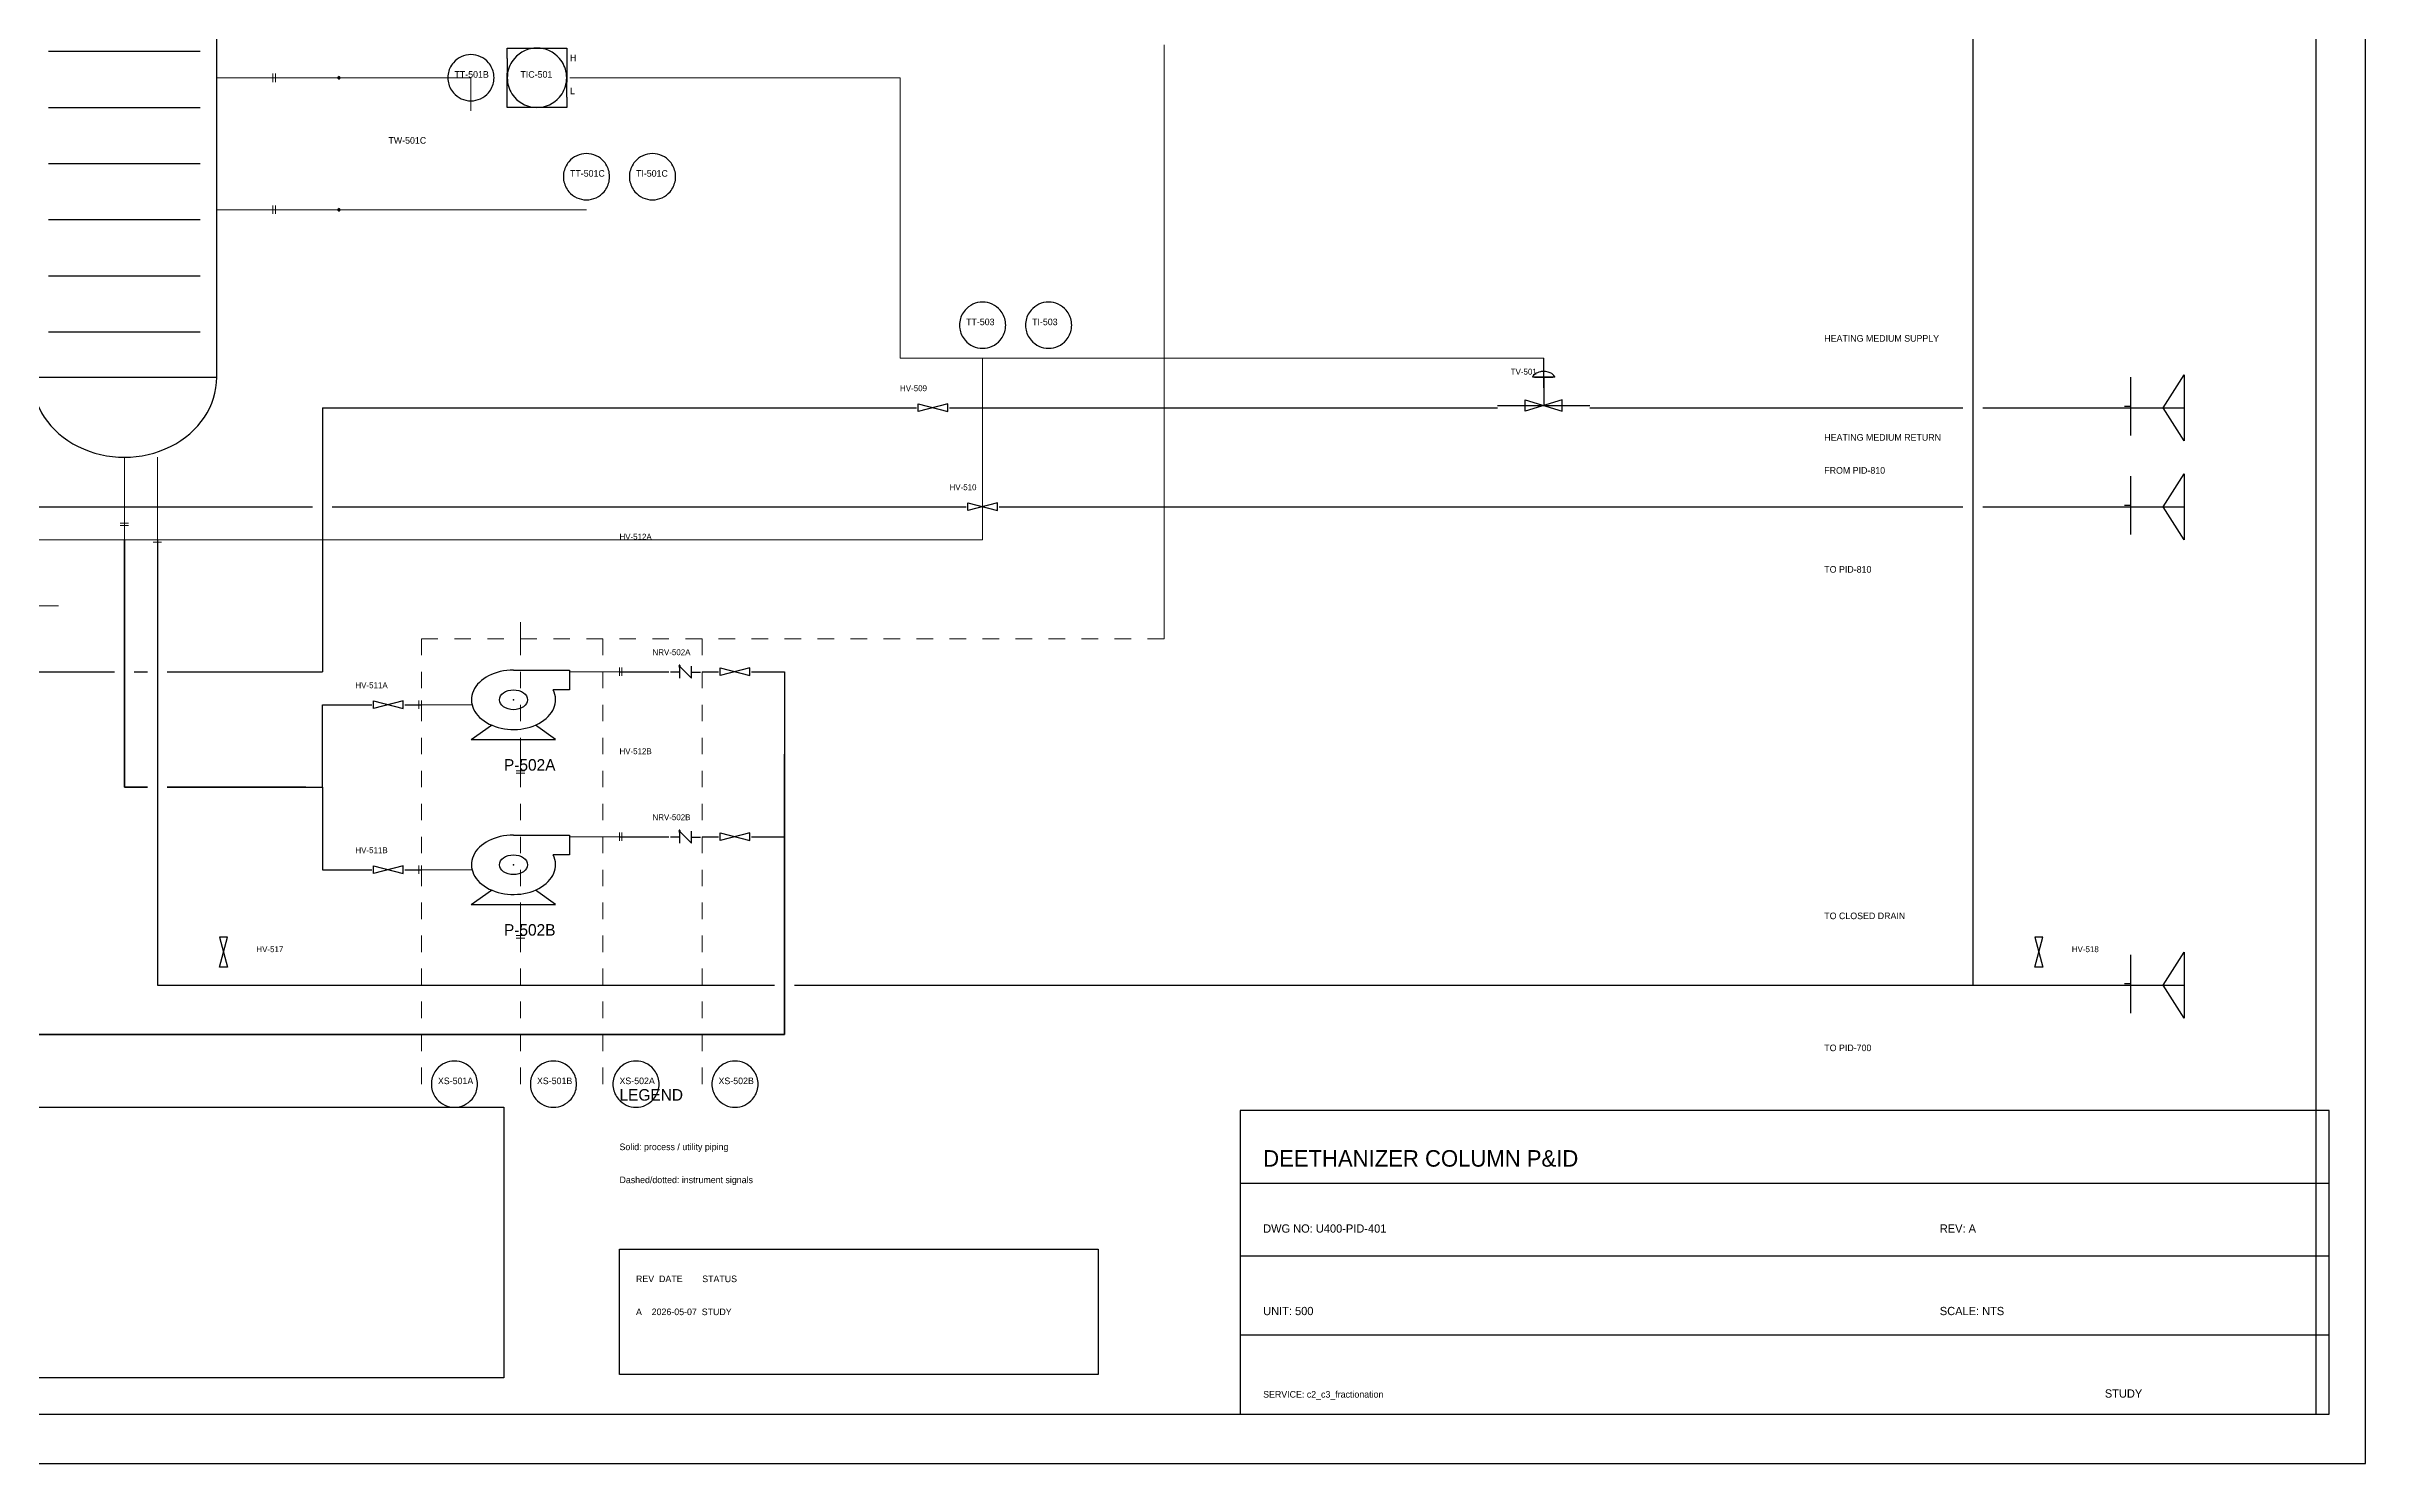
# Model space of a CAD drawing. Header units: metres. Extents: x 10 to 1179, y 10 to 831.
# Drawn here: x 476 to 1179, y 10 to 440 of the extents above; entities that cross this region are included whole.
import ezdxf

# ---------------------------------------------------------------- set-up
doc = ezdxf.new("R2010")
doc.units = ezdxf.units.M
for name, color, linetype in [('BORDER', 7, 'Continuous'), ('DRAIN', 8, 'Continuous'), ('EQUIPMENT', 7, 'Continuous'), ('IMPULSE_LINE', 8, 'Continuous'), ('INSTRUMENT', 7, 'Continuous'), ('NOZZLES', 7, 'Continuous'), ('PROCESS', 7, 'Continuous'), ('SIGNAL_ELECTRIC', 8, 'Continuous'), ('SIGNAL_PNEUMATIC', 8, 'Continuous'), ('SYMBOLS', 7, 'Continuous'), ('TABLE', 8, 'Continuous'), ('TEXT', 7, 'Continuous'), ('UTILITY', 8, 'Continuous')]:
    doc.layers.add(name, color=color, linetype=linetype)

# ---------------------------------------------------------------- blocks, each defined once
blk = doc.blocks.new('YAML_PID_OFFPAGE_CONNECTOR')
at = {"layer": 'DEFAULT_1_2_778'}
for p, q in [((2.649, 0.672), (2.649, -0.731)), ((2.683, -0.03), (3.324, -0.03))]:
    blk.add_line(p, q, dxfattribs=at)
at = {"layer": 'DEFAULT_255_2_778'}
for p, q in [((-3.324, 0), (-3.324, 0.794)), ((-3.324, 0.794), (-0.996, 0)), ((2.497, 0), (-3.324, 0)), ((-0.996, 0), (-3.324, -0.794)), ((-3.324, -0.794), (-3.324, 0))]:
    blk.add_line(p, q, dxfattribs=at)
blk = doc.blocks.new('YAML_PID_DEETHANIZER_COLUMN')
at = {"layer": 'EQUIPMENT'}
blk.add_lwpolyline([(-0.5, -1.875), (0.5, -1.875), (0.5, 1.875), (-0.5, 1.875)], close=True, dxfattribs=at)
for centre, major_axis, start_param, end_param in [((0, 1.875), (-0.5, 0), 3.141593, 6.283185), ((0, -1.875), (0, -0.5), 4.712389, 7.853982)]:
    blk.add_ellipse(centre, major_axis=major_axis, ratio=1, start_param=start_param, end_param=end_param, dxfattribs=at)
blk = doc.blocks.new('YAML_PID_CENTRIFUGAL_PUMP')
for points in [[(-0.062, 0.437), (0.437, 0.437), (0.437, 0.187), (0.291, 0.187)], [(-0.438, -0.438), (-0.258, -0.258)], [(0.312, -0.438), (0.133, -0.258)], [(-0.438, -0.438), (0.312, -0.438)]]:
    blk.add_lwpolyline(points)
blk.add_circle((-0.062, 0.062), 0.125)
blk.add_arc((-0.062, 0.062), 0.375, 90, 19.4712)
blk.add_point((-0.062, 0.062))
blk = doc.blocks.new('YAML_PID_CONTROL_VALVE')
at = {"layer": 'DEFAULT_255_2_778'}
for p, q in [((1.59, 3.3), (-1.59, 3.3)), ((-1.32, 3.3), (1.32, 3.3)), ((0, 3.3), (0, -3.31)), ((1.59, 3.3), (1.59, 3.3)), ((-6.61, -3.31), (6.61, -3.31)), ((2.65, -1.99), (-2.65, -4.64)), ((-2.65, -4.64), (-2.65, -1.99)), ((-2.65, -1.99), (2.65, -4.64)), ((2.65, -4.64), (2.65, -1.99))]:
    blk.add_line(p, q, dxfattribs=at)
for centre, radius, start, end in [((-0.12, 3.05), 1.49, 139.274, 170.2375), ((0.08, 2.88), 1.75, 107.8085, 139.4549), ((0.03, 3.03), 1.6, 100.7622, 107.7138), ((0.01, 3.18), 1.44, 91.8616, 100.8049), ((0, 3.29), 1.33, 90.0038, 91.7662), ((0, 3.22), 1.41, 80.7831, 89.8951), ((-0.02, 3.11), 1.52, 79.284, 80.8774), ((-0.07, 2.91), 1.72, 54.0163, 78.868), ((0.03, 3), 1.59, 16.9721, 54.9197), ((0.18, 3.07), 1.43, 9.4624, 16.199)]:
    blk.add_arc(centre, radius, start, end, dxfattribs=at)
blk = doc.blocks.new('YAML_PID_MANUAL_BLOCK_VALVE')
blk.add_lwpolyline([(-0.5, -0.3), (-0.5, 0.3), (0.5, -0.3), (0.5, 0.3), (-0.5, -0.3)])
blk = doc.blocks.new('YAML_PID_CHECK_VALVE')
at = {"layer": 'DEFAULT_255_2_778'}
for p, q in [((-2.91, 1.19), (-2.91, 1.19)), ((2.65, -1.46), (-2.65, 1.19)), ((-2.65, 1.19), (2.65, -1.46)), ((-2.65, 1.19), (-2.65, -1.46)), ((2.65, -1.46), (2.65, 1.19)), ((-2.65, -0.13), (-6.61, -0.13)), ((2.65, -0.13), (6.61, -0.13))]:
    blk.add_line(p, q, dxfattribs=at)
for start, end in [(89.871, 180.129), (179.871, 270.129), (359.871, 90.129), (269.871, 0.129)]:
    blk.add_arc((-2.65, 1.19), 0.264, start, end, dxfattribs=at)
blk = doc.blocks.new('YAML_PID_FIELD_INSTRUMENT')
for start, end in [(171.3731, 188.6269), (139.4584, 171.3731), (40.5416, 139.4584), (8.6269, 40.5416), (351.3731, 8.6269), (188.6269, 220.5416), (220.5416, 319.4584), (319.4584, 351.3731)]:
    blk.add_arc((0, 0), 0.5, start, end)
blk = doc.blocks.new('YAML_PID_DCS_CONTROLLER')
for p, q in [((-0.5, 0.325), (-0.5, 0.075)), ((0.5, 0.325), (0.5, 0.075)), ((-0.5, -0.325), (-0.5, -0.075)), ((0.5, -0.325), (0.5, -0.075))]:
    blk.add_line(p, q)
for points in [[(-0.5, 0.325), (-0.5, 0.5), (0.5, 0.5), (0.5, 0.325)], [(-0.5, -0.075), (-0.5, 0.075)], [(0.5, 0.075), (0.5, -0.075)], [(0.5, -0.325), (0.5, -0.5), (-0.5, -0.5), (-0.5, -0.325)]]:
    blk.add_lwpolyline(points)
for start, end in [(40.5416, 139.4584), (171.3731, 188.6269), (139.4584, 171.3731), (8.6269, 40.5416), (351.3731, 8.6269), (188.6269, 220.5416), (220.5416, 319.4584), (319.4584, 351.3731)]:
    blk.add_arc((0, 0), 0.5, start, end)

msp = doc.modelspace()

# ---------------------------------------------------------------- linework, layer by layer
at = {"layer": 'BORDER'}
for p, q in [((838, 95), (1168, 95)), ((838, 73), (1168, 73)), ((838, 49), (1168, 49))]:
    msp.add_line(p, q, dxfattribs=at)
for points in [[(10, 10), (1179, 10), (1179, 831), (10, 831), (10, 10)], [(25, 25), (1164, 25), (1164, 816), (25, 816), (25, 25)], [(838, 25), (1168, 25), (1168, 117), (838, 117), (838, 25)]]:
    msp.add_lwpolyline(points, dxfattribs=at)
at = {"layer": 'DRAIN', "lineweight": 25}
for points in [[(1060, 610), (1060, 155)], [(510, 290), (510, 155)], [(510, 155), (697, 155)], [(703, 155), (720, 155)], [(720, 155), (1115, 155)], [(1060, 155), (1115, 155)]]:
    msp.add_lwpolyline(points, dxfattribs=at)
at = {"layer": 'EQUIPMENT'}
for p, q in [((477, 438), (523, 438)), ((477, 421), (523, 421)), ((477, 404), (523, 404)), ((477, 387), (523, 387)), ((477, 370), (523, 370)), ((477, 353), (523, 353))]:
    msp.add_line(p, q, dxfattribs=at)
at = {"layer": 'IMPULSE_LINE', "lineweight": 18}
for p, q in [((550, 430), (565, 430)), ((565, 430), (605, 430)), ((605, 430), (605, 420)), ((550, 390), (565, 390)), ((565, 390), (640, 390)), ((640, 390), (640, 390)), ((760, 290), (760, 345)), ((375, 290), (760, 290))]:
    msp.add_line(p, q, dxfattribs=at)
at = {"layer": 'INSTRUMENT'}
msp.add_line((930, 336), (930, 345), dxfattribs=at)
at = {"layer": 'NOZZLES', "lineweight": 13}
for p, q in [((528, 430), (550, 430)), ((545, 428.7), (545, 431.3)), ((545.75, 428.7), (545.75, 431.3)), ((528, 390), (550, 390)), ((545, 388.7), (545, 391.3)), ((545.75, 388.7), (545.75, 391.3)), ((500, 315), (500, 290)), ((510, 315), (510, 290)), ((498.7, 295), (501.3, 295)), ((498.7, 294.25), (501.3, 294.25)), ((508.7, 290), (511.3, 290)), ((508.7, 289.25), (511.3, 289.25)), ((458.7, 270), (480, 270)), ((634.88, 250), (650, 250)), ((650, 248.7), (650, 251.3)), ((650.75, 248.7), (650.75, 251.3)), ((589.25, 241.3), (589.25, 238.7)), ((590, 241.3), (590, 238.7)), ((605.12, 240), (590, 240)), ((620, 229.5), (620, 215)), ((618.7, 220), (621.3, 220)), ((618.7, 219.25), (621.3, 219.25)), ((634.88, 200), (650, 200)), ((650, 198.7), (650, 201.3)), ((650.75, 198.7), (650.75, 201.3)), ((589.25, 191.3), (589.25, 188.7)), ((590, 191.3), (590, 188.7)), ((605.12, 190), (590, 190)), ((620, 179.5), (620, 165)), ((618.7, 170), (621.3, 170)), ((618.7, 169.25), (621.3, 169.25))]:
    msp.add_line(p, q, dxfattribs=at)
at = {"layer": 'PROCESS', "lineweight": 35}
for points in [[(500, 290), (500, 215)], [(700, 225), (700, 140)], [(500, 215), (507, 215)], [(513, 215), (555, 215)], [(700, 140), (250, 140)]]:
    msp.add_lwpolyline(points, dxfattribs=at)
at = {"layer": 'PROCESS', "lineweight": 25}
for points in [[(650, 250), (665, 250)], [(675, 250), (680, 250)], [(690, 250), (700, 250)], [(700, 250), (700, 225)], [(560, 215), (560, 240)], [(560, 240), (575, 240)], [(585, 240), (590, 240)], [(700, 200), (700, 225)], [(555, 215), (560, 215)], [(555, 215), (560, 215)], [(560, 215), (560, 190)], [(650, 200), (665, 200)], [(675, 200), (680, 200)], [(690, 200), (700, 200)], [(560, 190), (575, 190)], [(585, 190), (590, 190)]]:
    msp.add_lwpolyline(points, dxfattribs=at)
at = {"layer": 'SIGNAL_ELECTRIC', "lineweight": 18}
for p, q in [((815, 440), (815, 435)), ((815, 435), (815, 430)), ((815, 430), (815, 425)), ((815, 425), (815, 420)), ((815, 420), (815, 415)), ((815, 415), (815, 410)), ((815, 410), (815, 405)), ((815, 405), (815, 400)), ((815, 400), (815, 395)), ((815, 395), (815, 390)), ((815, 390), (815, 385)), ((815, 385), (815, 380)), ((815, 380), (815, 375)), ((815, 375), (815, 370)), ((815, 370), (815, 365)), ((815, 365), (815, 360)), ((815, 360), (815, 355)), ((815, 355), (815, 350)), ((815, 350), (815, 345)), ((815, 345), (815, 340)), ((815, 340), (815, 335)), ((815, 335), (815, 330)), ((815, 330), (815, 325)), ((815, 325), (815, 320)), ((815, 320), (815, 315)), ((815, 315), (815, 310)), ((815, 310), (815, 305)), ((815, 305), (815, 300)), ((815, 300), (815, 295)), ((815, 295), (815, 290)), ((815, 290), (815, 285)), ((815, 285), (815, 280)), ((815, 280), (815, 275)), ((815, 275), (815, 270)), ((815, 270), (815, 265)), ((590, 260), (590, 255)), ((590, 260), (595, 260)), ((600, 260), (605, 260)), ((610, 260), (615, 260)), ((620, 265), (620, 260)), ((620, 260), (620, 255)), ((620, 260), (625, 260)), ((630, 260), (635, 260)), ((640, 260), (645, 260)), ((645, 260), (645, 255)), ((650, 260), (655, 260)), ((660, 260), (665, 260)), ((670, 260), (675, 260)), ((675, 260), (675, 255)), ((680, 260), (685, 260)), ((690, 260), (695, 260)), ((700, 260), (705, 260)), ((710, 260), (715, 260)), ((720, 260), (725, 260)), ((730, 260), (735, 260)), ((740, 260), (745, 260)), ((750, 260), (755, 260)), ((760, 260), (765, 260)), ((770, 260), (775, 260)), ((780, 260), (785, 260)), ((790, 260), (795, 260)), ((800, 260), (805, 260)), ((810, 260), (815, 260)), ((815, 265), (815, 260)), ((590, 250), (590, 245)), ((620, 250), (620, 245)), ((645, 250), (645, 245)), ((675, 250), (675, 245)), ((590, 240), (590, 235)), ((620, 240), (620, 235)), ((645, 240), (645, 235)), ((675, 240), (675, 235)), ((590, 230), (590, 225)), ((620, 230), (620, 225)), ((645, 230), (645, 225)), ((675, 230), (675, 225)), ((590, 220), (590, 215)), ((620, 220), (620, 215)), ((645, 220), (645, 215)), ((675, 220), (675, 215)), ((590, 210), (590, 205)), ((620, 210), (620, 205)), ((645, 210), (645, 205)), ((675, 210), (675, 205)), ((590, 200), (590, 195)), ((620, 200), (620, 195)), ((645, 200), (645, 195)), ((675, 200), (675, 195)), ((590, 190), (590, 185)), ((620, 190), (620, 185)), ((645, 190), (645, 185)), ((675, 190), (675, 185)), ((590, 180), (590, 175)), ((620, 180), (620, 175)), ((645, 180), (645, 175)), ((675, 180), (675, 175)), ((590, 170), (590, 165)), ((620, 170), (620, 165)), ((645, 170), (645, 165)), ((675, 170), (675, 165)), ((590, 160), (590, 155)), ((620, 160), (620, 155)), ((645, 160), (645, 155)), ((675, 160), (675, 155)), ((590, 150), (590, 145)), ((620, 150), (620, 145)), ((645, 150), (645, 145)), ((675, 150), (675, 145)), ((590, 140), (590, 135)), ((620, 140), (620, 135)), ((645, 140), (645, 135)), ((675, 140), (675, 135)), ((590, 130), (590, 125)), ((620, 130), (620, 125)), ((645, 130), (645, 125)), ((675, 130), (675, 125))]:
    msp.add_line(p, q, dxfattribs=at)
at = {"layer": 'SIGNAL_PNEUMATIC', "lineweight": 18}
for p, q in [((635, 430), (735, 430)), ((650, 430), (655, 430)), ((680, 430), (685, 430)), ((705, 430), (710, 430)), ((735, 345), (735, 430)), ((735, 415), (735, 420)), ((735, 390), (735, 395)), ((735, 360), (735, 365)), ((735, 345), (930, 345)), ((750, 345), (755, 345)), ((780, 345), (785, 345)), ((805, 345), (810, 345)), ((835, 345), (840, 345)), ((890, 345), (895, 345)), ((920, 345), (925, 345))]:
    msp.add_line(p, q, dxfattribs=at)
at = {"layer": 'TABLE'}
for points in [[(55, 118), (615, 118), (615, 36), (55, 36), (55, 118)], [(650, 75), (795, 75), (795, 37), (650, 37), (650, 75)]]:
    msp.add_lwpolyline(points, dxfattribs=at)
at = {"layer": 'UTILITY', "lineweight": 25}
for points in [[(560, 330), (740, 330)], [(560, 330), (560, 250)], [(750, 330), (916, 330)], [(944, 330), (1057, 330)], [(1063, 330), (1115, 330)], [(433, 300), (557, 300)], [(563, 300), (755, 300)], [(765, 300), (1057, 300)], [(1063, 300), (1115, 300)], [(440, 250), (497, 250)], [(503, 250), (507, 250)], [(513, 250), (560, 250)]]:
    msp.add_lwpolyline(points, dxfattribs=at)

# ---------------------------------------------------------------- block references
at = {"layer": 'SYMBOLS'}
for name, p, xscale, yscale in [('YAML_PID_DEETHANIZER_COLUMN', (500, 430), 56, 48.421052631578945), ('YAML_PID_FIELD_INSTRUMENT', (605, 430), 14, 14), ('YAML_PID_DCS_CONTROLLER', (625, 430), 18, 18), ('YAML_PID_FIELD_INSTRUMENT', (565, 430), 0.65, 0.65), ('YAML_PID_FIELD_INSTRUMENT', (640, 400), 14, 14), ('YAML_PID_FIELD_INSTRUMENT', (660, 400), 14, 14), ('YAML_PID_FIELD_INSTRUMENT', (565, 390), 0.65, 0.65), ('YAML_PID_FIELD_INSTRUMENT', (760, 355), 14, 14), ('YAML_PID_FIELD_INSTRUMENT', (780, 355), 14, 14), ('YAML_PID_CONTROL_VALVE', (930, 335), 2.1165301000816377, 1.294311383901137), ('YAML_PID_MANUAL_BLOCK_VALVE', (745, 330), 9, 4), ('YAML_PID_MANUAL_BLOCK_VALVE', (760, 300), 9, 4), ('YAML_PID_CENTRIFUGAL_PUMP', (620, 240), 34, 24), ('YAML_PID_CHECK_VALVE', (670, 250), 0.6803132464548122, 1.3743969704442458), ('YAML_PID_MANUAL_BLOCK_VALVE', (685, 250), 9, 4), ('YAML_PID_MANUAL_BLOCK_VALVE', (580, 240), 9, 4), ('YAML_PID_CENTRIFUGAL_PUMP', (620, 190), 34, 24), ('YAML_PID_CHECK_VALVE', (670, 200), 0.6803132464548122, 1.3743969704442458), ('YAML_PID_MANUAL_BLOCK_VALVE', (685, 200), 9, 4), ('YAML_PID_MANUAL_BLOCK_VALVE', (580, 190), 9, 4), ('YAML_PID_FIELD_INSTRUMENT', (600, 125), 14, 14), ('YAML_PID_FIELD_INSTRUMENT', (630, 125), 14, 14), ('YAML_PID_FIELD_INSTRUMENT', (655, 125), 14, 14), ('YAML_PID_FIELD_INSTRUMENT', (685, 125), 14, 14)]:
    msp.add_blockref(name, p, dxfattribs=dict(at, xscale=xscale, yscale=yscale))
for name, p, xscale, yscale, rotation in [('YAML_PID_OFFPAGE_CONNECTOR', (1115, 330), 2.707727610906041, 12.59842519685039, 180), ('YAML_PID_OFFPAGE_CONNECTOR', (1115, 300), 2.707727610906041, 12.59842519685039, 180), ('YAML_PID_MANUAL_BLOCK_VALVE', (530, 165), 9, 4, 90), ('YAML_PID_MANUAL_BLOCK_VALVE', (1080, 165), 9, 4, 90), ('YAML_PID_OFFPAGE_CONNECTOR', (1115, 155), 2.707727610906041, 12.59842519685039, 180)]:
    msp.add_blockref(name, p, dxfattribs=dict(at, xscale=xscale, yscale=yscale, rotation=rotation))

# ---------------------------------------------------------------- texts
at = {"layer": 'TEXT'}
for s, height, p in [('H', 2, (635, 435)), ('TT-501B', 2, (600, 430)), ('TIC-501', 2, (620, 430)), ('L', 2, (635, 425)), ('TW-501C', 2, (580, 410)), ('TT-501C', 2, (635, 400)), ('TI-501C', 2, (655, 400)), ('TT-503', 2, (755, 355)), ('TI-503', 2, (775, 355)), ('HEATING MEDIUM SUPPLY', 2, (1015, 350)), ('TV-501', 1.8, (920, 340)), ('HV-509', 1.8, (735, 335)), ('HEATING MEDIUM RETURN', 2, (1015, 320)), ('FROM PID-810', 2, (1015, 310)), ('HV-510', 1.8, (750, 305)), ('HV-512A', 1.8, (650, 290)), ('TO PID-810', 2, (1015, 280)), ('NRV-502A', 1.8, (660, 255)), ('HV-511A', 1.8, (570, 245)), ('HV-512B', 1.8, (650, 225)), ('P-502A', 3.5, (615, 220)), ('NRV-502B', 1.8, (660, 205)), ('HV-511B', 1.8, (570, 195)), ('TO CLOSED DRAIN', 2, (1015, 175)), ('P-502B', 3.5, (615, 170)), ('HV-517', 1.8, (540, 165)), ('HV-518', 1.8, (1090, 165)), ('TO PID-700', 2, (1015, 135)), ('XS-501A', 2, (595, 125)), ('XS-501B', 2, (625, 125)), ('XS-502A', 2, (650, 125)), ('XS-502B', 2, (680, 125)), ('LEGEND', 3.5, (650, 120)), ('Solid: process / utility piping', 2, (650, 105)), ('DEETHANIZER COLUMN P&ID', 5, (845, 100)), ('Dashed/dotted: instrument signals', 2, (650, 95)), ('DWG NO: U400-PID-401', 2.5, (845, 80)), ('REV: A', 2.5, (1050, 80)), ('REV  DATE        STATUS', 2, (655, 65)), ('A    2026-05-07  STUDY', 2, (655, 55)), ('UNIT: 500', 2.5, (845, 55)), ('SCALE: NTS', 2.5, (1050, 55)), ('SERVICE: c2_c3_fractionation', 2, (845, 30)), ('STUDY', 2.5, (1100, 30))]:
    msp.add_text(s, height=height, dxfattribs=at).set_placement(p)

doc.saveas('drawing.dxf')
